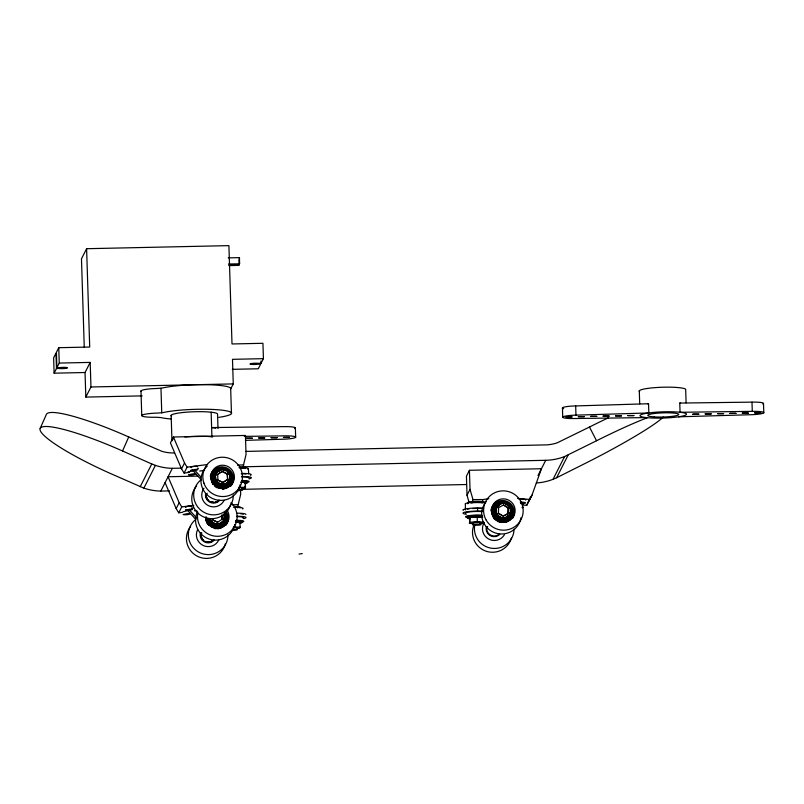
<?xml version="1.0" encoding="UTF-8"?>
<svg xmlns="http://www.w3.org/2000/svg" width="804" height="804" viewBox="0 0 804 804"><rect width="100%" height="100%" fill="white"/><g stroke="black" fill="none" stroke-linecap="round" stroke-linejoin="round"><path stroke-width="1.21" d="M498.42 513.334L498.591 507.636L503.455 504.992L508.239 507.867L508.068 513.575L503.203 516.218L498.42 513.334L503.294 516.047L508.158 513.404M508.068 513.575L508.239 507.867M203.241 540.549L201.121 537.022L200.96 532.58M238.848 264.225L238.728 265.39L228.828 265.601M499.445 533.896A7.447 7.357 26.9 0 1 486.701 528.71L486.933 526.801M208.588 500.802L208.517 500.58A7.447 7.357 26.9 0 1 206.075 495.465L206.236 493.545M242.768 468.079L246.044 454.501L245.441 435.446L173.423 437.004L170.428 442.903L181.533 468.873L184.086 473.074L188.9 472.45M237.421 507.826L240.697 494.249L240.547 489.485M228.447 264.034L239.582 263.792L239.451 257.642L239.16 264.637L229.261 264.848M523.072 505.043L526.7 505.354L530.63 496.45M528.992 501.043L531.987 495.143L541.444 468.732L469.425 470.29L466.431 476.189L467.023 495.244L469.003 502.068M169.564 490.892L160.8 491.083A55.164 54.521 26.9 0 1 143.866 488.128L110.962 473.737A83.767 12.743 23.9 0 1 40.2 428.351L46.411 414.331A83.767 12.743 23.9 0 1 128.73 436.964L161.795 451.305A39.647 39.185 26.9 0 0 172.478 452.953L174.177 452.943M40.2 428.351A83.767 12.743 23.9 0 1 122.53 450.984L128.73 436.964M232.296 369.337L258.275 368.775L260.637 364.142L257.712 364.232A4.653 0.623 -1.8 0 1 251.149 364.373A4.653 0.623 -1.8 0 1 251.612 363.478A4.653 0.623 -1.8 0 1 258.174 363.338L261.059 363.297L263.421 358.664L262.938 343.298L232.004 343.961L228.909 245.632L86.611 248.707L81.475 258.818L84.249 347.187M86.611 248.707L89.706 347.037L58.762 347.7L56.411 352.343L56.893 367.699L59.818 367.619A4.653 0.623 -1.8 0 1 66.38 367.468A4.653 0.623 -1.8 0 1 65.918 368.363A4.653 0.623 -1.8 0 1 59.355 368.503L56.471 368.544L54.109 373.187L85.043 372.513L90.189 362.403L59.255 363.066L56.893 367.699M142.167 395.88L85.817 397.096L90.952 386.985L90.189 362.403M140.208 486.732L151.765 463.978L155.423 465.365A55.164 54.521 26.9 0 0 172.357 468.32L181.131 468.129M143.866 488.128L155.423 465.365M160.8 491.083L172.357 468.32M181.533 468.873L184.528 462.973L173.423 437.004M184.086 473.074L187.081 467.174L207.553 464.521M231.462 413.547L230.688 388.965L233.26 383.91L232.487 359.328L263.421 358.664M182.347 512.359L178.729 512.821L176.177 508.62L179.181 502.721L168.076 476.752L197.874 476.109M178.729 512.821L181.734 506.922L193.774 505.364M206.075 495.465L207.201 493.244M217.653 474.38L222.296 471.365L227.281 473.878L227.632 479.395L222.909 482.581L217.914 480.078L217.653 474.38L222.296 471.365M217.914 480.078L222.989 482.41L227.632 479.395M208.517 500.58C205.643 499.756 205.522 487.455 206.467 497.274C207.834 502.641 215.382 504.299 219.05 500.068M211.934 502.359L213.914 502.44L210.156 501.606M227.552 479.566L227.281 473.878M215.784 502.198L217.572 501.304M201.854 532.992L200.648 535.444L203.171 540.338A7.447 7.357 26.9 0 1 200.729 535.213L200.93 533.213M222.004 514.731L222.195 519.314L221.994 515.997M208.568 542.197L206.588 542.107L210.427 541.946L212.226 541.052L208.568 542.197L204.809 541.363M244.687 483.626L245.25 482.531L240.788 482.35M242.527 488.812L244.939 488.541L245.501 487.445L245.25 482.531M239.341 523.374L239.893 522.278L235.441 522.108M239.893 522.278L240.145 527.193L239.592 528.288L237.18 528.57M302.254 553.584L299.048 554.067M467.023 495.244L470.018 489.345L469.425 470.29M470.018 489.345L472.993 499.585L471.998 502.812M482.812 517.233L469.988 517.354L469.486 523.374L472.832 523.635M469.486 523.374L469.988 517.354M488.812 498.701L482.993 499.555L481.998 502.791M486.701 528.71L487.716 526.71M503.455 504.992L508.158 508.038M538.017 475.476L545.725 460.3A55.164 54.521 26.9 0 0 564.599 456.541L596.548 440.753A83.767 7.527 -27.3 0 1 647.401 417.738M526.7 505.354L531.987 495.143M536.318 482.973A55.164 54.521 26.9 0 0 553.031 479.305L564.599 456.541M553.031 479.305L556.609 477.747L568.167 454.984M217.532 501.384L215.824 502.118M212.186 541.142L213.703 539.816M197.422 466.642C197.141 465.596 188.829 467.003 191.161 467.667M222.286 519.143L217.562 522.329L212.568 519.826L217.643 522.168M210.477 541.866L212.326 540.921M608.507 417.758A83.767 7.527 -27.3 0 0 589.473 427.024L557.363 442.763A39.647 39.185 26.9 0 1 546.79 444.873L245.793 451.406M556.609 477.747L584.99 463.516A83.767 7.527 -27.3 0 0 663.25 417.105M191.643 506.56C193.372 505.163 183.041 506.741 185.814 507.414M141.223 391.437A15.507 2.08 -1.8 0 1 157.514 388.463L162.699 387.93A37.225 4.985 -1.8 0 1 205.653 384.674A37.225 4.985 -1.8 0 1 230.688 388.965M140.981 390.905L141.745 415.487A15.507 2.08 -1.8 0 1 158.287 413.045L163.473 412.512A37.225 4.985 -1.8 0 1 218.969 409.849A37.225 4.985 -1.8 0 1 218.768 417.366M199.734 471.043L204.558 470.42M194.387 510.791L196.799 510.48M647.712 403.839L648.547 403.739L648.838 412.954L575.965 415.145A12.412 1.658 -1.8 0 0 562.73 417.105L562.438 407.879M470.812 502.932L472.702 502.741A8.683 1.176 -0.7 0 1 481.365 502.721L483.063 502.902M470.049 522.278L477.295 521.706L483.978 522.238L483.425 523.334L479.807 523.625M193.764 470.722L188.005 471.868L189.593 472.079M188.417 510.47L183.01 511.816M237.471 465.104L243.723 464.853M232.125 504.862L238.366 504.6M563.664 408.693A12.412 1.658 -1.8 0 1 575.674 405.93L648.547 403.739M245.381 440.351L282.435 439.235A12.412 1.658 -1.8 0 0 295.661 437.275L295.369 428.06M678.536 416.814L750.564 414.723A12.412 1.658 -1.8 0 0 763.8 412.774L763.509 403.548M228.256 257.873L239.401 257.632M90.952 386.985L233.26 383.91M242.517 466.812L545.725 460.3M242.235 489.334L466.511 484.521M763.8 412.774A12.412 1.658 -1.8 0 0 752.283 411.346L680.053 412.281L679.772 403.065L751.991 402.131A12.412 1.658 -1.8 0 1 762.865 404M646.466 417.588L574.247 418.522A12.412 1.658 -1.8 0 1 562.73 417.105M244.295 436.381L284.144 435.858A12.412 1.658 -1.8 0 1 295.661 437.275M472.993 499.585L482.993 499.555M463.184 510.409A13.648 1.849 -0.7 0 1 477.526 508.038L483.717 508.027M466.33 514.299A13.648 1.849 -0.7 0 1 464.4 512.289A13.648 1.849 -0.7 0 1 477.566 511.113L482.511 511.103M238.818 487.184L245.501 487.445M233.472 526.932L240.145 527.193M517.575 498.41L529.705 499.455M679.772 403.065L680.516 403.126M212.668 436.863L208.115 436.461A23.266 3.115 -1.8 0 0 184.92 436.964M239.522 263.782L239.2 259.692M239.16 264.637L238.979 264.003M238.728 265.39L238.486 264.174M122.53 450.984L151.765 463.978M222.205 471.536L227.2 474.038M203.281 540.469L204.769 541.444M194.809 470.239L201.261 477.486M192.417 469.948L201.231 479.837M189.453 509.987L196.719 518.148M187.071 509.696L195.885 519.585M184.528 462.973L187.081 467.174M179.181 502.721L181.734 506.922M589.473 427.024L596.548 440.753M165.081 482.651L176.177 508.62M248.416 468.782L248.667 473.697M244.818 486.078L244.939 488.541M751.991 402.131L752.283 411.346M686.103 402.854L685.691 389.85A23.266 3.115 -1.8 0 0 680.033 387.759L675.491 387.367A23.266 3.115 -1.8 0 0 649.642 388.151A23.266 3.115 -1.8 0 0 639.662 391.659M639.291 390.855L639.703 403.849M575.674 405.93L575.965 415.145M260.988 360.936L261.059 363.297M218.005 428.552L217.552 414.361A23.266 3.115 -1.8 0 0 211.894 412.281L207.342 411.879A23.266 3.115 -1.8 0 0 181.503 412.663A23.266 3.115 -1.8 0 0 171.523 416.171M211.14 412.211L211.914 436.793M171.151 415.366L171.925 439.949M160.981 388.453L161.755 413.035M85.043 372.513L85.817 397.096M58.762 347.7L59.255 363.066M56.471 368.544L55.989 353.177L53.627 357.82L54.109 373.187M477.526 508.038L477.566 511.113M477.234 516.791L477.295 521.706M465.365 503.776L465.446 509.917M170.95 418.954A37.225 4.985 -1.8 0 1 160.9 417.577L156.147 417.256A15.507 2.08 -1.8 0 1 141.745 415.487M172.297 440.753A23.266 3.115 -1.8 0 1 173.131 439.115M215.733 428.22A23.266 3.115 -1.8 0 0 212.377 427.638L211.623 427.577L283.852 426.643A12.412 1.658 -1.8 0 1 294.726 428.512M484.711 502.812A8.683 1.176 -0.7 0 0 483.043 501.676L481.345 501.485A8.683 1.176 -0.7 0 0 472.682 501.505L470.792 501.696A8.683 1.176 -0.7 0 0 467.968 502.842M522.359 506.922A3.718 0.523 4.4 0 1 522.017 507.636M518.992 499.043A3.718 0.523 4.4 0 1 523.736 499.224A3.718 0.523 4.4 0 1 525.555 500.008M492.902 516.54A10.552 10.422 26.9 0 1 498.379 502.621A10.552 10.422 26.9 0 1 512.289 508.6A10.552 10.422 26.9 0 1 505.997 522.168M494.359 518.871A10.552 10.422 26.9 0 1 493.324 517.354M510.399 510.339A8.06 7.96 26.9 0 1 505.314 519.826A8.06 7.96 26.9 0 1 495.314 515.525A8.06 7.96 26.9 0 1 498.651 505.294M520.992 503.585A3.718 0.523 4.4 0 1 522.891 504.52M467.325 509.163A11.166 1.507 -0.7 0 1 469.255 508.842M472.571 508.53A11.166 1.507 -0.7 0 1 481.988 508.51M520.208 502.038A3.718 0.523 4.4 0 1 525.525 502.882A3.718 0.523 4.4 0 1 520.58 503.033M467.848 503.766A8.683 1.176 -0.7 0 1 468.3 503.465M492.993 516.379A10.552 10.422 26.9 0 1 498.751 502.339A10.552 10.422 26.9 0 1 512.57 509.002A10.552 10.422 26.9 0 1 505.203 522.258M499.756 522.168A10.552 10.422 26.9 0 1 497.234 521.082M496.46 520.58A10.552 10.422 26.9 0 1 495.063 519.384M494.45 518.701A10.552 10.422 26.9 0 1 493.405 517.193M465.657 513.384A11.166 1.507 -0.7 0 1 470.049 511.826A11.166 1.507 -0.7 0 1 482.028 511.585M466.632 517.434A11.166 1.507 -0.7 0 1 468.973 515.655A11.166 1.507 -0.7 0 1 482.068 515.274M465.546 504.168A11.166 1.507 -0.7 0 1 471.606 502.45A11.166 1.507 -0.7 0 1 484.933 502.661M468.3 517.314A9.306 1.256 -0.7 0 1 470.551 515.776A9.306 1.256 -0.7 0 1 481.857 515.555M510.299 509.153A7.326 7.246 26.9 0 1 504.992 517.917A7.326 7.246 26.9 0 1 496.108 512.56A7.326 7.246 26.9 0 1 501.415 503.796M505.203 503.887A7.326 7.246 26.9 0 1 508.45 505.847M469.657 518.801A9.306 1.256 -0.7 0 1 469.707 517.133A9.306 1.256 -0.7 0 1 481.877 516.781M499.766 534.439A8.06 7.96 26.9 0 1 486.38 526.499M473.455 523.233A4.342 0.593 -0.7 0 1 473.606 522.429A4.342 0.593 -0.7 0 1 479.465 522.319A4.342 0.593 -0.7 0 1 480.34 523.092M510.048 512.55A7.447 7.357 26.9 0 1 498.731 518.52A7.447 7.357 26.9 0 1 499.083 505.756M504.369 534.811A11.789 11.648 26.9 0 1 488.269 538.811A11.789 11.648 26.9 0 1 484.088 522.781M490.852 510.902A11.789 11.648 26.9 0 1 491.224 508.902M491.535 507.937A11.789 11.648 26.9 0 1 507.615 501.626A11.789 11.648 26.9 0 1 512.701 518.138M506.862 504.912A8.683 8.583 26.9 0 1 508.56 518.479A8.683 8.583 26.9 0 1 494.932 516.459A8.683 8.583 26.9 0 1 500.299 503.937M507.816 515.454A6.201 6.13 26.9 0 1 496.51 510.6M503.877 517.655A5.588 5.517 26.9 0 1 497.083 513.625M503.957 517.485A5.588 5.517 26.9 0 1 501.073 517.434M499.736 516.861A5.588 5.517 26.9 0 1 498.591 515.967M508.349 515.766A6.824 6.744 26.9 0 1 499.023 518.088A6.824 6.744 26.9 0 1 496.601 508.811M520.982 517.726A19.859 19.628 26.9 0 1 493.244 532.137A19.859 19.628 26.9 0 1 486.149 501.666M514.037 529.132A19.859 19.628 26.9 0 1 491.998 548.318A19.859 19.628 26.9 0 1 474.883 524.369M511.394 538.007A19.859 19.628 26.9 0 1 485.546 551.021A19.859 19.628 26.9 0 1 474.27 524.278M214.216 540.198A8.06 7.96 26.9 0 1 200.256 533.313M233.673 507.435A11.166 1.477 -2.9 0 1 242.486 508.942M225.12 512.65A10.552 10.422 26.9 0 1 218.045 528.751M207.673 524.178A10.552 10.422 26.9 0 1 205.935 517.223M225.2 512.48A10.552 10.422 26.9 0 1 217.221 528.67M216.306 528.69A10.552 10.422 26.9 0 1 214.477 528.479M208.919 525.434A10.552 10.422 26.9 0 1 206.015 517.052M240.667 513.736A11.166 1.477 -2.9 0 1 243.2 514.299M224.226 514.389A7.326 7.246 26.9 0 1 219.623 523.545A7.326 7.246 26.9 0 1 210.367 518.892M236.677 513.193A13.648 1.809 -2.9 0 1 245.853 514.57M240.084 507.716A8.683 1.156 -2.9 0 0 238.416 506.671L236.718 506.56A8.683 1.156 -2.9 0 0 234.698 506.53M191.633 507.897A5.588 0.703 -8 0 1 192.689 508.44M236.838 516.258A13.648 1.809 -2.9 0 1 243.712 518.64M235.683 521.796A9.306 1.236 -2.9 0 1 240.366 523.414M218.718 540.157A11.789 11.648 26.9 0 1 203 545.393A11.789 11.648 26.9 0 1 197.573 529.725M235.622 520.56A9.306 1.236 -2.9 0 1 241.391 521.846M233.301 529.283A4.342 0.573 -2.9 0 1 237.26 529.766A4.342 0.573 -2.9 0 1 231.592 530.489M224.135 515.856A8.06 7.96 26.9 0 1 218.145 526.218A8.06 7.96 26.9 0 1 208.517 518.871M233.21 527.434A4.342 0.573 -2.9 0 1 237.009 528.007M212.829 522.379A5.588 5.517 26.9 0 1 211.864 521.293M216.789 523.937A5.588 5.517 26.9 0 1 211.774 521.464M224.055 514.731A7.326 7.246 26.9 0 1 219.452 523.886A7.326 7.246 26.9 0 1 210.196 519.223M236.225 520.299A11.166 1.477 -2.9 0 1 241.853 522.248M234.818 524.359A19.859 19.628 26.9 0 1 209.09 539.032A19.859 19.628 26.9 0 1 197.563 511.645M231.049 502.611A19.859 19.628 26.9 0 1 223.261 535.454A19.859 19.628 26.9 0 1 197.854 512.711M227.04 510.198A11.789 11.648 26.9 0 1 221.13 527.715A11.789 11.648 26.9 0 1 205.563 517.344M236.939 516.62A11.166 1.477 -2.9 0 1 242.959 518.148M223.954 518.077A7.447 7.357 26.9 0 1 216.919 525.756A7.447 7.357 26.9 0 1 209.12 518.691M224.607 512.982A9.929 9.809 26.9 0 1 214.507 528.047M213.673 527.836A9.929 9.809 26.9 0 1 206.548 517.294M224.095 513.324A9.306 9.196 26.9 0 1 219.422 527.153A9.306 9.196 26.9 0 1 207.13 518.972M226.225 511.796A11.789 11.648 26.9 0 1 225.994 525.193M222.517 521.434A6.824 6.744 26.9 0 1 209.603 518.821M227.954 534.771A19.859 19.628 26.9 0 1 199.945 552.77A19.859 19.628 26.9 0 1 195.412 519.756M225.442 543.665A19.859 19.628 26.9 0 1 197.543 556.338A19.859 19.628 26.9 0 1 190.618 526.479M221.07 522.489A6.201 6.13 26.9 0 1 210.226 518.781M224.587 515.686A8.683 8.583 26.9 0 1 218.125 526.861A8.683 8.583 26.9 0 1 207.754 518.932M219.562 500.45A8.06 7.96 26.9 0 1 205.603 493.566M239.019 467.687A11.166 1.477 -2.9 0 1 247.833 469.184M213.02 484.42A10.552 10.422 26.9 0 1 216.638 469.476A10.552 10.422 26.9 0 1 231.361 474.501A10.552 10.422 26.9 0 1 225.17 488.571M224.296 488.822A10.552 10.422 26.9 0 1 222.487 489.093M213.11 484.259A10.552 10.422 26.9 0 1 216.728 469.305A10.552 10.422 26.9 0 1 231.441 474.33A10.552 10.422 26.9 0 1 225.261 488.4M224.386 488.651A10.552 10.422 26.9 0 1 222.567 488.922M217.221 487.847A10.552 10.422 26.9 0 1 214.929 486.319M242.034 473.445A13.648 1.809 -2.9 0 1 250.496 475.325M229.773 476.842A7.326 7.246 26.9 0 1 223.562 484.42A7.326 7.246 26.9 0 1 215.361 478.872A7.326 7.246 26.9 0 1 220.135 470.32M223.914 470.119A7.326 7.246 26.9 0 1 225.723 470.752M227.311 471.827A7.326 7.246 26.9 0 1 229.401 474.973M245.431 467.968A8.683 1.156 -2.9 0 0 243.773 466.923L242.074 466.812A8.683 1.156 -2.9 0 0 240.044 466.772M197.774 468.189A5.588 0.703 -8 0 1 198.327 468.471M242.185 476.511A13.648 1.809 -2.9 0 1 249.069 478.893M241.23 473.797A11.166 1.477 -2.9 0 1 246.014 473.978M241.029 482.038A9.306 1.236 -2.9 0 1 245.722 483.666M224.075 500.41A11.789 11.648 26.9 0 1 207.442 505.143A11.789 11.648 26.9 0 1 203.985 488.239M243.14 480.852A9.306 1.236 -2.9 0 1 246.738 482.098M237.522 489.596A4.342 0.573 -2.9 0 1 242.687 489.867A4.342 0.573 -2.9 0 1 238.054 490.711M229.482 476.109A8.06 7.96 26.9 0 1 224.507 486.209A8.06 7.96 26.9 0 1 214.286 481.164A8.06 7.96 26.9 0 1 219.271 471.064M229.311 478.33A7.447 7.357 26.9 0 1 219.391 485.566A7.447 7.357 26.9 0 1 216.376 473.636M240.105 468.008A8.683 1.156 -2.9 0 1 242.135 468.039L243.833 468.149A8.683 1.156 -2.9 0 1 245.079 468.34M238.557 487.686A4.342 0.573 -2.9 0 1 241.853 488.42M222.226 484.018A5.588 5.517 26.9 0 1 220.768 483.918M219.391 483.445A5.588 5.517 26.9 0 1 217.211 481.546M222.135 484.179A5.588 5.517 26.9 0 1 216.477 480.41M241.572 480.551A11.166 1.477 -2.9 0 1 247.2 482.5M240.165 484.611A19.859 19.628 26.9 0 1 212.507 498.51A19.859 19.628 26.9 0 1 205.11 468.43M205.764 467.647A19.859 19.628 26.9 0 1 207.201 466.179M210.286 476.159A11.789 11.648 26.9 0 1 226.979 468.039A11.789 11.648 26.9 0 1 230.708 486.239M241.381 476.862A11.166 1.477 -2.9 0 1 248.888 477.998M227.833 471.757A9.306 9.196 26.9 0 1 225.522 487.113A9.306 9.196 26.9 0 1 212.457 478.42A9.306 9.196 26.9 0 1 225.813 470.41M228.426 480.008A6.824 6.744 26.9 0 1 218.758 484.711A6.824 6.744 26.9 0 1 216.608 474.179M233.301 495.023A19.859 19.628 26.9 0 1 204.819 512.791A19.859 19.628 26.9 0 1 201.573 479.365M230.798 503.907A19.859 19.628 26.9 0 1 202.437 516.349A19.859 19.628 26.9 0 1 196.618 485.948M225.21 483.787A6.201 6.13 26.9 0 1 215.663 477.435M228.929 473.918A8.683 8.583 26.9 0 1 225.271 486.551A8.683 8.583 26.9 0 1 213.341 480.661A8.683 8.583 26.9 0 1 221.14 470.069M190.87 470.35C196.568 471.667 203.251 467.365 190.87 470.35M185.513 510.108C191.221 511.414 197.905 507.113 185.513 510.108M188.638 474.772C194.146 476.119 201.111 471.767 188.638 474.772M183.282 514.52C188.799 515.877 195.764 511.525 183.282 514.52M246.325 438.24L252.355 438.21L246.325 438.24M258.707 437.969L264.727 437.949L258.707 437.969M271.079 437.708L277.099 437.677L271.079 437.708M283.45 437.436L289.48 437.416L283.45 437.436M565.986 416.924L572.006 416.904L565.986 416.924M578.357 416.653L584.387 416.633L578.357 416.653M590.729 416.392L596.759 416.371L590.729 416.392M603.101 416.12L609.13 416.1L603.101 416.12M615.482 415.859L621.502 415.839L615.482 415.859M627.854 415.588L633.874 415.567L627.854 415.588M692.817 414.191L698.837 414.171L692.817 414.191M705.188 413.919L711.208 413.899L705.188 413.919M717.56 413.658L723.59 413.638L717.56 413.658M729.931 413.387L735.961 413.367L729.931 413.387M742.303 413.125L748.333 413.105L742.303 413.125M754.685 412.854L760.705 412.834L754.685 412.854M653.059 412.452L647.994 413.055A23.266 3.115 -1.8 0 0 645.723 417.527L650.265 417.919A23.266 3.115 -1.8 0 0 680.686 416.462A23.266 3.115 -1.8 0 0 680.807 412.351L676.254 411.949A23.266 3.115 -1.8 0 0 653.059 412.452M654.225 416.904A15.507 2.08 -1.8 0 0 678.697 414.663A15.507 2.08 -1.8 0 0 656.868 413.236A15.507 2.08 -1.8 0 0 654.225 416.904M474.33 525.163A4.342 0.593 -0.7 0 0 481.093 524.64A4.342 0.593 -0.7 0 0 474.852 524.148A4.342 0.593 -0.7 0 0 474.33 525.163M493.857 517.062A9.929 9.809 26.9 0 0 511.012 517.354A9.929 9.809 26.9 0 0 502.55 502.46A9.929 9.809 26.9 0 0 493.857 517.062M496.983 513.997A7.326 7.246 26.9 0 0 509.656 514.299A7.326 7.246 26.9 0 0 503.485 503.254A7.326 7.246 26.9 0 0 496.983 513.997M494.4 516.761A9.306 9.196 26.9 0 0 510.48 517.032A9.306 9.196 26.9 0 0 502.55 503.073A9.306 9.196 26.9 0 0 494.4 516.761M493.143 516.188A11.789 11.648 26.9 0 0 513.515 516.53A11.789 11.648 26.9 0 0 503.465 498.842A11.789 11.648 26.9 0 0 493.143 516.188M486.149 520.057A19.859 19.628 26.9 0 0 520.449 520.65A19.859 19.628 26.9 0 0 503.525 490.852A19.859 19.628 26.9 0 0 486.149 520.057M215.713 479.144A7.326 7.246 26.9 0 0 228.125 481.747A7.326 7.246 26.9 0 0 224.085 469.787A7.326 7.246 26.9 0 0 215.713 479.144M203.914 483.124A19.859 19.628 26.9 0 0 237.602 489.927A19.859 19.628 26.9 0 0 226.416 457.617A19.859 19.628 26.9 0 0 203.914 483.124M211.522 480.591A11.789 11.648 26.9 0 0 231.522 484.631A11.789 11.648 26.9 0 0 224.879 465.446A11.789 11.648 26.9 0 0 211.522 480.591M212.377 481.777A9.929 9.809 26.9 0 0 229.22 485.184A9.929 9.809 26.9 0 0 223.633 469.023A9.929 9.809 26.9 0 0 212.377 481.777"/></g></svg>
